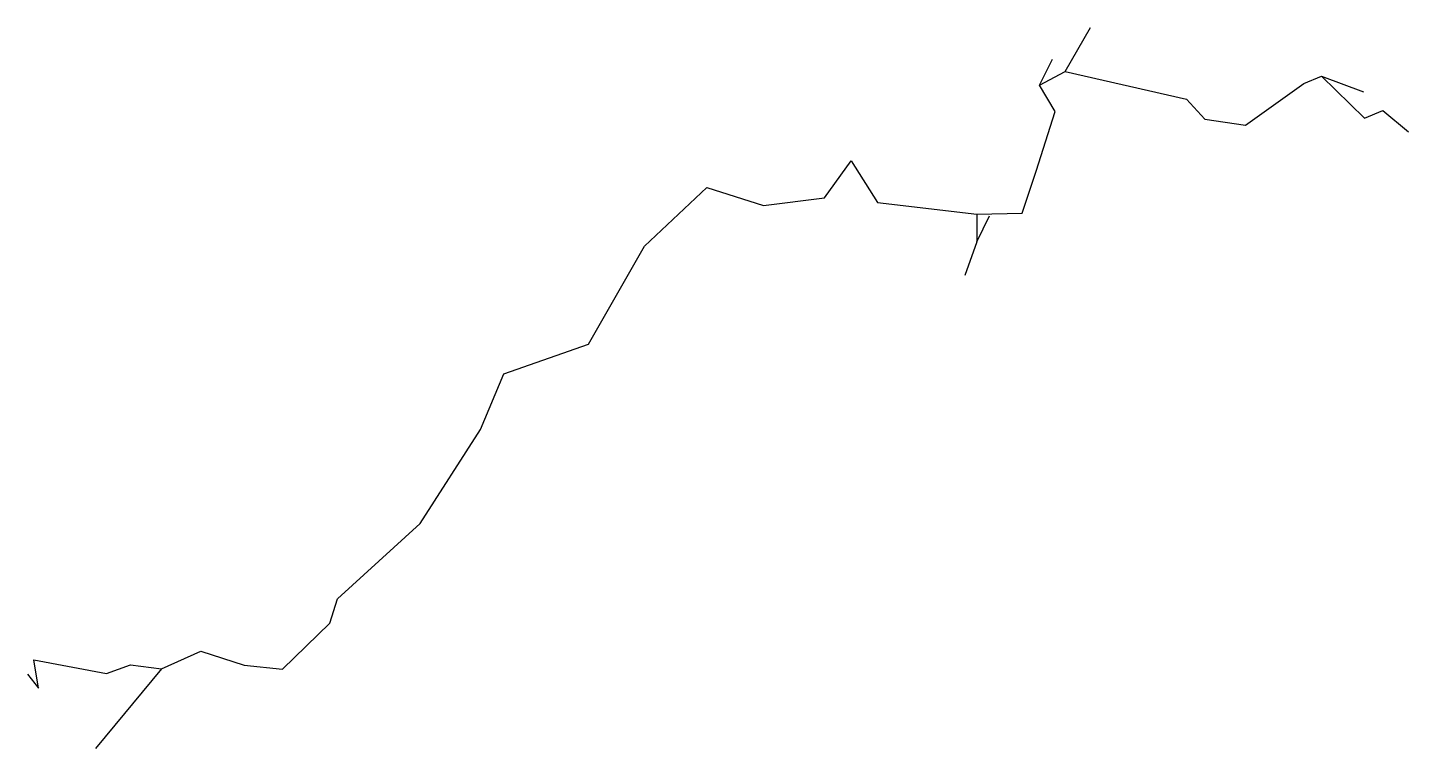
# Model space of a CAD drawing. Extents: x -45.3 to 45.3, y -23.6 to 23.6.
import ezdxf

# ---------------------------------------------------------------- set-up
doc = ezdxf.new("R2010")
doc.units = 0
doc.layers.add('CentreLine', color=5, linetype='CONTINUOUS')

msp = doc.modelspace()

# ---------------------------------------------------------------- linework, layer by layer
at = {"layer": 'CentreLine'}
for p, q in [((22.76, 20.76, -4.61), (24.43, 23.64, -4.86)), ((21.07, 19.86, -4.41), (21.94, 21.57, -5.88)), ((21.07, 19.86, -4.41), (22.76, 20.76, -4.61)), ((22.76, 20.76, -4.61), (30.71, 18.94, -4.81)), ((34.58, 17.23, -4.64), (38.41, 19.98, -4.95)), ((38.41, 19.98, -4.95), (39.57, 20.46, -5.06)), ((39.57, 20.46, -5.06), (42.32, 19.43, -5.25)), ((39.57, 20.46, -5.06), (42.4, 17.71, -4.79)), ((22.11, 18.13, -4.57), (21.07, 19.86, -4.41)), ((20.86, 14.22, -4.42), (22.11, 18.13, -4.57)), ((30.71, 18.94, -4.81), (31.92, 17.64, -4.66)), ((42.4, 17.71, -4.79), (43.59, 18.21, -5.43)), ((43.59, 18.21, -5.43), (45.27, 16.81, -6.13)), ((31.92, 17.64, -4.66), (34.58, 17.23, -4.64)), ((6.97, 12.48, -4.16), (8.72, 14.91, -4.31)), ((8.72, 14.91, -4.31), (10.45, 12.17, -4.94)), ((19.95, 11.46, -4.6), (20.86, 14.22, -4.42)), ((-4.83, 9.3, -3.73), (-0.73, 13.16, -4.03)), ((-0.73, 13.16, -4.03), (2.98, 11.97, -4.3)), ((2.98, 11.97, -4.3), (6.97, 12.48, -4.16)), ((10.45, 12.17, -4.94), (16.97, 11.4, -4.94)), ((16.97, 11.4, -4.94), (19.95, 11.46, -4.6)), ((16.97, 11.4, -4.94), (16.98, 9.59, -4.85)), ((16.98, 9.59, -4.85), (17.8, 11.29, -4.62)), ((-8.49, 2.88, -3.35), (-4.83, 9.3, -3.73)), ((16.98, 9.59, -4.85), (16.19, 7.37, -4)), ((-14.04, 0.94, -2.82), (-8.49, 2.88, -3.35)), ((-15.57, -2.73, -3.82), (-14.04, 0.94, -2.82)), ((-19.53, -8.89, -3.18), (-15.57, -2.73, -3.82)), ((-24.96, -13.82, -2.67), (-19.53, -8.89, -3.18)), ((-25.47, -15.42, -1.1), (-24.96, -13.82, -2.67)), ((-28.56, -18.44, -0.25), (-25.47, -15.42, -1.1)), ((-44.57, -19.7, 4.88), (-44.88, -17.83, 2.69)), ((-44.88, -17.83, 2.69), (-44.88, -17.83, -1.54)), ((-44.88, -17.83, -1.54), (-40.1, -18.73, -0.59)), ((-36.51, -18.43, -0.63), (-33.93, -17.27, 0.33)), ((-33.93, -17.27, 0.33), (-31.08, -18.18, 0.24)), ((-45.28, -18.77, 6.13), (-44.57, -19.7, 4.88)), ((-36.51, -18.43, -0.63), (-40.83, -23.64, -1.94)), ((-40.1, -18.73, -0.59), (-38.54, -18.15, 0.81)), ((-38.54, -18.15, 0.81), (-36.51, -18.43, -0.63)), ((-31.08, -18.18, 0.24), (-28.56, -18.44, -0.25)), ((-28.56, -18.44, -0.25), (-28.56, -18.44, -5.06))]:
    msp.add_line(p, q, dxfattribs=at)

doc.saveas('drawing.dxf')
